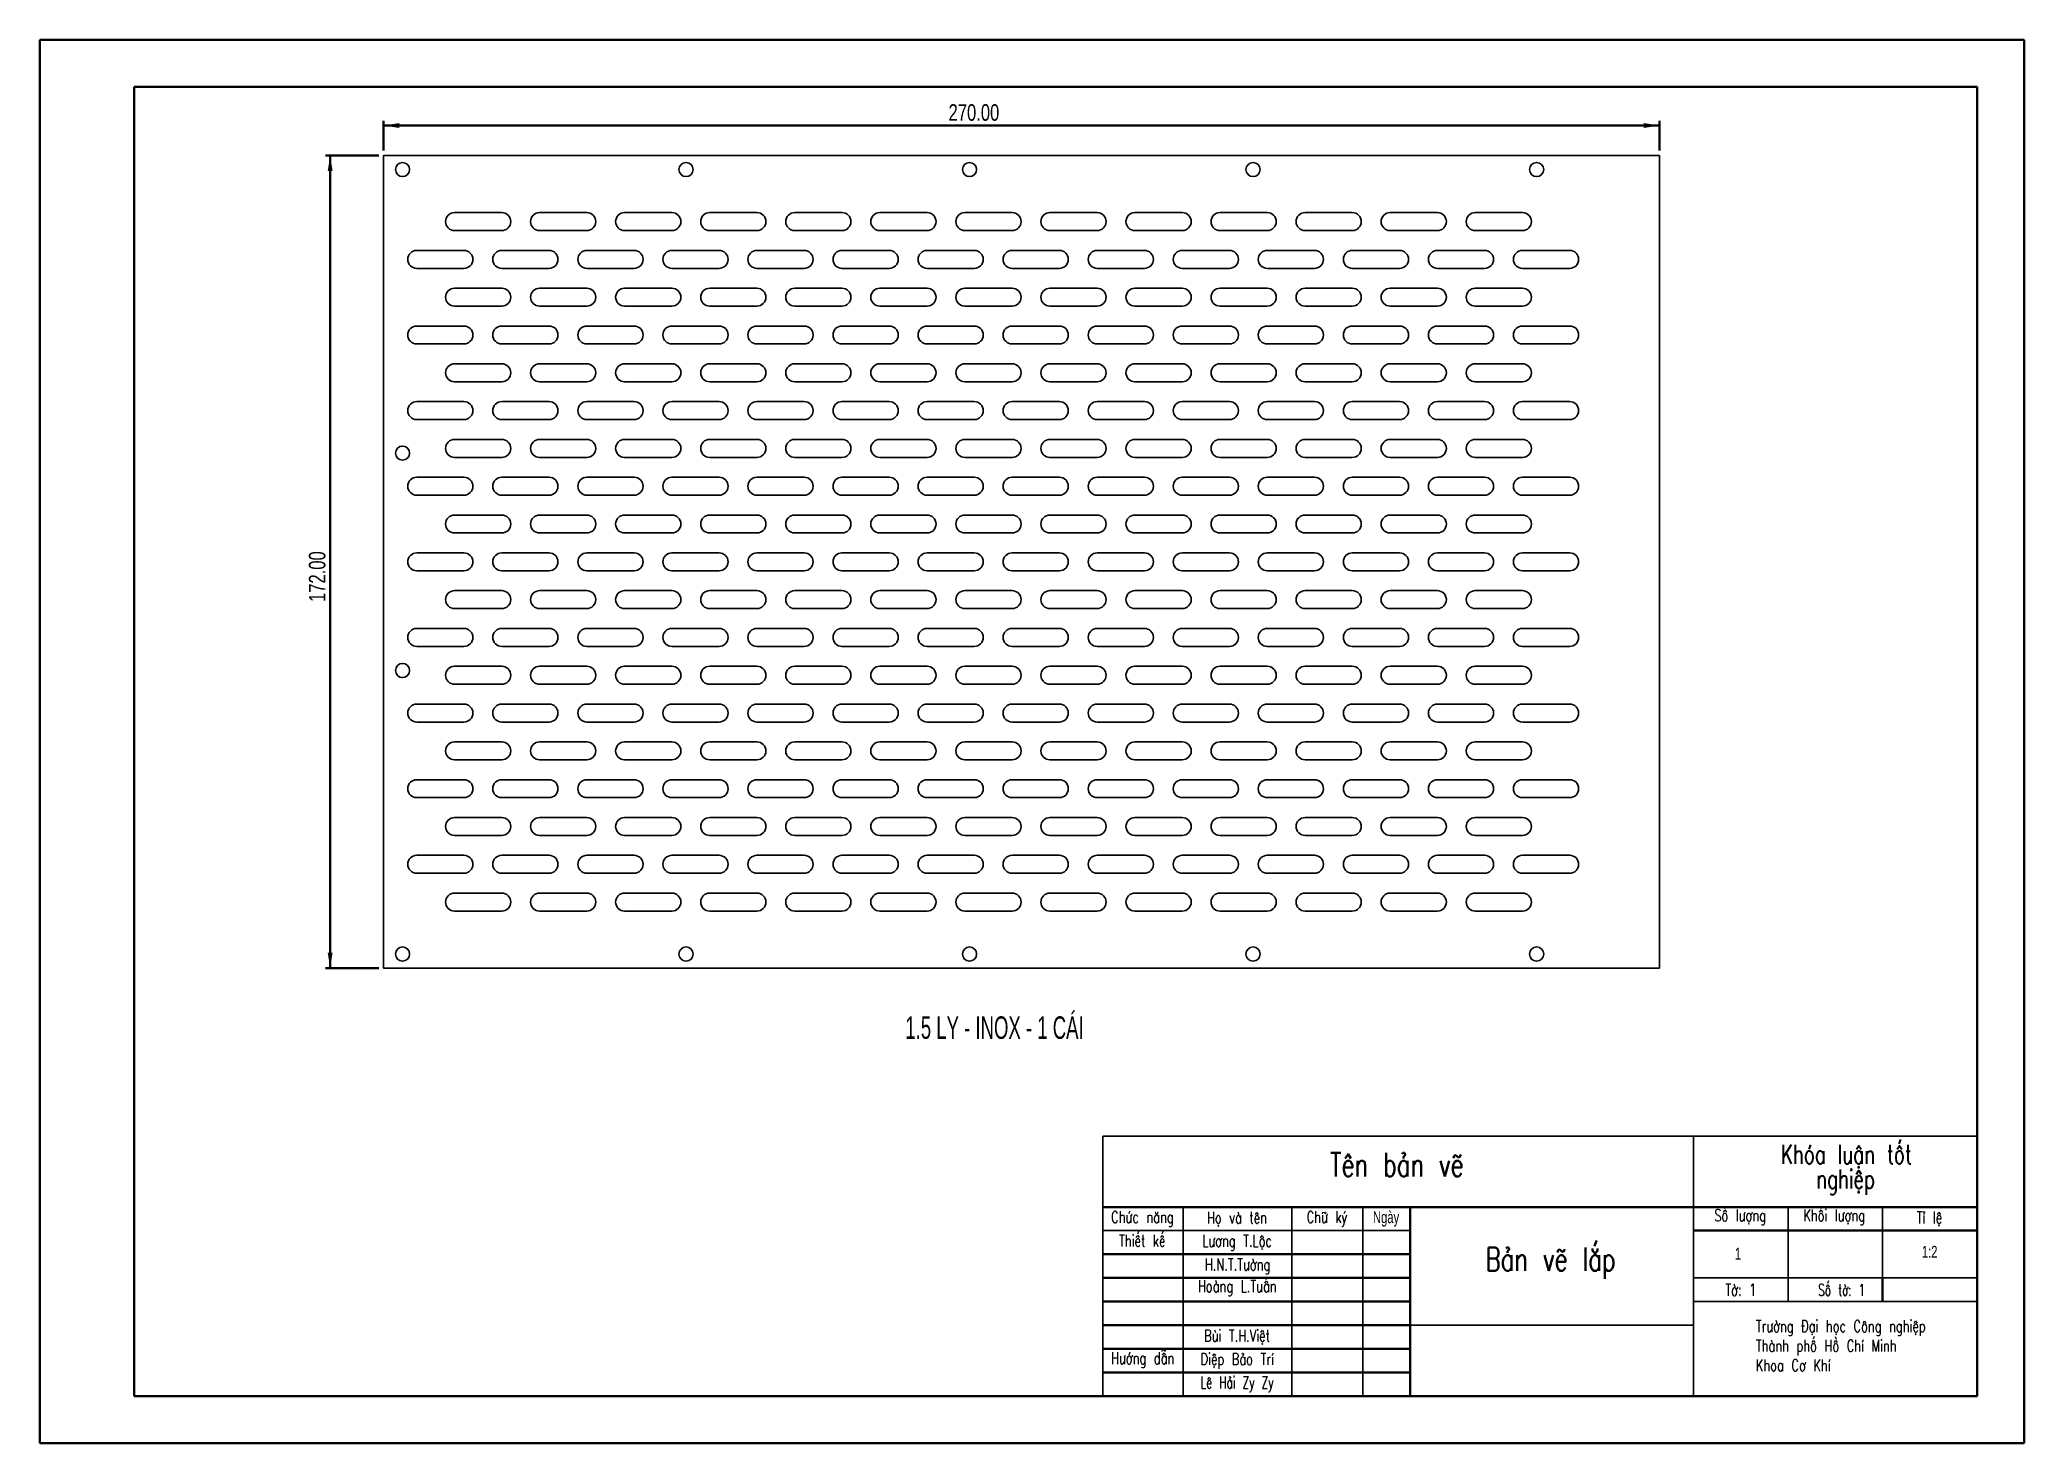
# Model space of a CAD drawing. Header units: millimetres. Extents: x 0 to 420, y 0 to 297.
import ezdxf

# ---------------------------------------------------------------- set-up
doc = ezdxf.new("R2010")
doc.units = ezdxf.units.MM
doc.layers.add('SLD-0', color=179, linetype='Continuous', lineweight=50)
doc.styles.add('SLDTEXTSTYLE0', font='TXT', dxfattribs={"width": 0.710611, "bigfont": 'bigfont'})
doc.styles.add('SLDTEXTSTYLE1', font='TXT', dxfattribs={"width": 0.657958, "bigfont": 'bigfont'})
doc.styles.add('SLDTEXTSTYLE2', font='TXT', dxfattribs={"width": 0.710611})
doc.styles.add('SLDTEXTSTYLE3', font='TXT', dxfattribs={"width": 0.75})
doc.styles.add('SLDTEXTSTYLE4', font='TXT', dxfattribs={"width": 0.616429})
doc.dimstyles.new('SLDDIMSTYLE0', dxfattribs={"dimtxt": 3.5, "dimasz": 3.302, "dimexe": 0, "dimexo": 0.0625, "dimgap": 0.875, "dimtad": 1, "dimrnd": 1e-09, "dimzin": 4, "dimdsep": 46, "dimtxsty": 'SLDTEXTSTYLE3', "dimsah": 1, "dimcen": 0.09, "dimadec": 0, "dimazin": 1, "dimtfac": 1, "dimtofl": 0, "dimtmove": 0, "dimatfit": 3, "dimfxl": 0, "dimfrac": 2, "dimtolj": 1, "dimtzin": 12, "dimarcsym": 0})

# ---------------------------------------------------------------- blocks, each defined once
blk = doc.blocks.new('_D')
at = {"layer": 'SLD-0'}
for p, q in [((71.79, 272.52), (60.47, 272.52)), ((61.47, 272.52), (61.47, 100.52)), ((71.79, 100.52), (60.47, 100.52))]:
    blk.add_line(p, q, dxfattribs=at)
for points in [[(61.47, 272.52), (60.96, 269.22), (61.98, 269.22)], [(61.47, 100.52), (61.98, 103.82), (60.96, 103.82)]]:
    blk.add_solid(points, dxfattribs=at)
at = {"layer": 'SLD-0', "insert": (56.96, 178.02), "char_height": 3.5, "attachment_point": 1, "rotation": 90, "style": 'SLDTEXTSTYLE3'}
blk.add_mtext('172.00', dxfattribs=at)
blk = doc.blocks.new('_D_1')
at = {"layer": 'SLD-0'}
for p, q in [((72.79, 273.52), (72.79, 279.84)), ((342.79, 278.84), (72.79, 278.84)), ((342.79, 273.52), (342.79, 279.84))]:
    blk.add_line(p, q, dxfattribs=at)
for points in [[(72.79, 278.84), (76.09, 278.33), (76.09, 279.35)], [(342.79, 278.84), (339.48, 279.35), (339.48, 278.33)]]:
    blk.add_solid(points, dxfattribs=at)
at = {"layer": 'SLD-0', "insert": (192.34, 283.35), "char_height": 3.5, "attachment_point": 1, "style": 'SLDTEXTSTYLE3'}
blk.add_mtext('270.00', dxfattribs=at)

msp = doc.modelspace()

# ---------------------------------------------------------------- linework, layer by layer
at = {"color": 7, "linetype": 'Continuous', "lineweight": 35}
for p, q in [((72.787, 272.519), (72.787, 100.519)), ((342.787, 272.519), (72.787, 272.519)), ((342.787, 100.519), (342.787, 272.519)), ((97.787, 260.419), (87.787, 260.419)), ((115.787, 260.419), (105.787, 260.419)), ((133.787, 260.419), (123.787, 260.419)), ((151.787, 260.419), (141.787, 260.419)), ((169.787, 260.419), (159.787, 260.419)), ((187.787, 260.419), (177.787, 260.419)), ((205.787, 260.419), (195.787, 260.419)), ((223.787, 260.419), (213.787, 260.419)), ((241.787, 260.419), (231.787, 260.419)), ((259.787, 260.419), (249.787, 260.419)), ((277.787, 260.419), (267.787, 260.419)), ((295.787, 260.419), (285.787, 260.419)), ((313.787, 260.419), (303.787, 260.419)), ((87.787, 256.619), (97.787, 256.619)), ((105.787, 256.619), (115.787, 256.619)), ((123.787, 256.619), (133.787, 256.619)), ((141.787, 256.619), (151.787, 256.619)), ((159.787, 256.619), (169.787, 256.619)), ((177.787, 256.619), (187.787, 256.619)), ((195.787, 256.619), (205.787, 256.619)), ((213.787, 256.619), (223.787, 256.619)), ((231.787, 256.619), (241.787, 256.619)), ((249.787, 256.619), (259.787, 256.619)), ((267.787, 256.619), (277.787, 256.619)), ((285.787, 256.619), (295.787, 256.619)), ((303.787, 256.619), (313.787, 256.619)), ((89.787, 252.419), (79.787, 252.419)), ((107.787, 252.419), (97.787, 252.419)), ((125.787, 252.419), (115.787, 252.419)), ((143.787, 252.419), (133.787, 252.419)), ((161.787, 252.419), (151.787, 252.419)), ((179.787, 252.419), (169.787, 252.419)), ((197.787, 252.419), (187.787, 252.419)), ((215.787, 252.419), (205.787, 252.419)), ((233.787, 252.419), (223.787, 252.419)), ((251.787, 252.419), (241.787, 252.419)), ((269.787, 252.419), (259.787, 252.419)), ((287.787, 252.419), (277.787, 252.419)), ((305.787, 252.419), (295.787, 252.419)), ((323.787, 252.419), (313.787, 252.419)), ((79.787, 248.619), (89.787, 248.619)), ((97.787, 248.619), (107.787, 248.619)), ((115.787, 248.619), (125.787, 248.619)), ((133.787, 248.619), (143.787, 248.619)), ((151.787, 248.619), (161.787, 248.619)), ((169.787, 248.619), (179.787, 248.619)), ((187.787, 248.619), (197.787, 248.619)), ((205.787, 248.619), (215.787, 248.619)), ((223.787, 248.619), (233.787, 248.619)), ((241.787, 248.619), (251.787, 248.619)), ((259.787, 248.619), (269.787, 248.619)), ((277.787, 248.619), (287.787, 248.619)), ((295.787, 248.619), (305.787, 248.619)), ((313.787, 248.619), (323.787, 248.619)), ((97.787, 244.419), (87.787, 244.419)), ((115.787, 244.419), (105.787, 244.419)), ((133.787, 244.419), (123.787, 244.419)), ((151.787, 244.419), (141.787, 244.419)), ((169.787, 244.419), (159.787, 244.419)), ((187.787, 244.419), (177.787, 244.419)), ((205.787, 244.419), (195.787, 244.419)), ((223.787, 244.419), (213.787, 244.419)), ((241.787, 244.419), (231.787, 244.419)), ((259.787, 244.419), (249.787, 244.419)), ((277.787, 244.419), (267.787, 244.419)), ((295.787, 244.419), (285.787, 244.419)), ((313.787, 244.419), (303.787, 244.419)), ((87.787, 240.619), (97.787, 240.619)), ((105.787, 240.619), (115.787, 240.619)), ((123.787, 240.619), (133.787, 240.619)), ((141.787, 240.619), (151.787, 240.619)), ((159.787, 240.619), (169.787, 240.619)), ((177.787, 240.619), (187.787, 240.619)), ((195.787, 240.619), (205.787, 240.619)), ((213.787, 240.619), (223.787, 240.619)), ((231.787, 240.619), (241.787, 240.619)), ((249.787, 240.619), (259.787, 240.619)), ((267.787, 240.619), (277.787, 240.619)), ((285.787, 240.619), (295.787, 240.619)), ((303.787, 240.619), (313.787, 240.619)), ((89.787, 236.419), (79.787, 236.419)), ((107.787, 236.419), (97.787, 236.419)), ((125.787, 236.419), (115.787, 236.419)), ((143.787, 236.419), (133.787, 236.419)), ((161.787, 236.419), (151.787, 236.419)), ((179.787, 236.419), (169.787, 236.419)), ((197.787, 236.419), (187.787, 236.419)), ((215.787, 236.419), (205.787, 236.419)), ((233.787, 236.419), (223.787, 236.419)), ((251.787, 236.419), (241.787, 236.419)), ((269.787, 236.419), (259.787, 236.419)), ((287.787, 236.419), (277.787, 236.419)), ((305.787, 236.419), (295.787, 236.419)), ((323.787, 236.419), (313.787, 236.419)), ((79.787, 232.619), (89.787, 232.619)), ((97.787, 232.619), (107.787, 232.619)), ((115.787, 232.619), (125.787, 232.619)), ((133.787, 232.619), (143.787, 232.619)), ((151.787, 232.619), (161.787, 232.619)), ((169.787, 232.619), (179.787, 232.619)), ((187.787, 232.619), (197.787, 232.619)), ((205.787, 232.619), (215.787, 232.619)), ((223.787, 232.619), (233.787, 232.619)), ((241.787, 232.619), (251.787, 232.619)), ((259.787, 232.619), (269.787, 232.619)), ((277.787, 232.619), (287.787, 232.619)), ((295.787, 232.619), (305.787, 232.619)), ((313.787, 232.619), (323.787, 232.619)), ((97.787, 228.419), (87.787, 228.419)), ((115.787, 228.419), (105.787, 228.419)), ((133.787, 228.419), (123.787, 228.419)), ((151.787, 228.419), (141.787, 228.419)), ((169.787, 228.419), (159.787, 228.419)), ((187.787, 228.419), (177.787, 228.419)), ((205.787, 228.419), (195.787, 228.419)), ((223.787, 228.419), (213.787, 228.419)), ((241.787, 228.419), (231.787, 228.419)), ((259.787, 228.419), (249.787, 228.419)), ((277.787, 228.419), (267.787, 228.419)), ((295.787, 228.419), (285.787, 228.419)), ((313.787, 228.419), (303.787, 228.419)), ((87.787, 224.619), (97.787, 224.619)), ((105.787, 224.619), (115.787, 224.619)), ((123.787, 224.619), (133.787, 224.619)), ((141.787, 224.619), (151.787, 224.619)), ((159.787, 224.619), (169.787, 224.619)), ((177.787, 224.619), (187.787, 224.619)), ((195.787, 224.619), (205.787, 224.619)), ((213.787, 224.619), (223.787, 224.619)), ((231.787, 224.619), (241.787, 224.619)), ((249.787, 224.619), (259.787, 224.619)), ((267.787, 224.619), (277.787, 224.619)), ((285.787, 224.619), (295.787, 224.619)), ((303.787, 224.619), (313.787, 224.619)), ((89.787, 220.419), (79.787, 220.419)), ((107.787, 220.419), (97.787, 220.419)), ((125.787, 220.419), (115.787, 220.419)), ((143.787, 220.419), (133.787, 220.419)), ((161.787, 220.419), (151.787, 220.419)), ((179.787, 220.419), (169.787, 220.419)), ((197.787, 220.419), (187.787, 220.419)), ((215.787, 220.419), (205.787, 220.419)), ((233.787, 220.419), (223.787, 220.419)), ((251.787, 220.419), (241.787, 220.419)), ((269.787, 220.419), (259.787, 220.419)), ((287.787, 220.419), (277.787, 220.419)), ((305.787, 220.419), (295.787, 220.419)), ((323.787, 220.419), (313.787, 220.419)), ((79.787, 216.619), (89.787, 216.619)), ((97.787, 216.619), (107.787, 216.619)), ((115.787, 216.619), (125.787, 216.619)), ((133.787, 216.619), (143.787, 216.619)), ((151.787, 216.619), (161.787, 216.619)), ((169.787, 216.619), (179.787, 216.619)), ((187.787, 216.619), (197.787, 216.619)), ((205.787, 216.619), (215.787, 216.619)), ((223.787, 216.619), (233.787, 216.619)), ((241.787, 216.619), (251.787, 216.619)), ((259.787, 216.619), (269.787, 216.619)), ((277.787, 216.619), (287.787, 216.619)), ((295.787, 216.619), (305.787, 216.619)), ((313.787, 216.619), (323.787, 216.619)), ((97.787, 212.419), (87.787, 212.419)), ((115.787, 212.419), (105.787, 212.419)), ((133.787, 212.419), (123.787, 212.419)), ((151.787, 212.419), (141.787, 212.419)), ((169.787, 212.419), (159.787, 212.419)), ((187.787, 212.419), (177.787, 212.419)), ((205.787, 212.419), (195.787, 212.419)), ((223.787, 212.419), (213.787, 212.419)), ((241.787, 212.419), (231.787, 212.419)), ((259.787, 212.419), (249.787, 212.419)), ((277.787, 212.419), (267.787, 212.419)), ((295.787, 212.419), (285.787, 212.419)), ((313.787, 212.419), (303.787, 212.419)), ((87.787, 208.619), (97.787, 208.619)), ((105.787, 208.619), (115.787, 208.619)), ((123.787, 208.619), (133.787, 208.619)), ((141.787, 208.619), (151.787, 208.619)), ((159.787, 208.619), (169.787, 208.619)), ((177.787, 208.619), (187.787, 208.619)), ((195.787, 208.619), (205.787, 208.619)), ((213.787, 208.619), (223.787, 208.619)), ((231.787, 208.619), (241.787, 208.619)), ((249.787, 208.619), (259.787, 208.619)), ((267.787, 208.619), (277.787, 208.619)), ((285.787, 208.619), (295.787, 208.619)), ((303.787, 208.619), (313.787, 208.619)), ((89.787, 204.419), (79.787, 204.419)), ((107.787, 204.419), (97.787, 204.419)), ((125.787, 204.419), (115.787, 204.419)), ((143.787, 204.419), (133.787, 204.419)), ((161.787, 204.419), (151.787, 204.419)), ((179.787, 204.419), (169.787, 204.419)), ((197.787, 204.419), (187.787, 204.419)), ((215.787, 204.419), (205.787, 204.419)), ((233.787, 204.419), (223.787, 204.419)), ((251.787, 204.419), (241.787, 204.419)), ((269.787, 204.419), (259.787, 204.419)), ((287.787, 204.419), (277.787, 204.419)), ((305.787, 204.419), (295.787, 204.419)), ((323.787, 204.419), (313.787, 204.419)), ((79.787, 200.619), (89.787, 200.619)), ((97.787, 200.619), (107.787, 200.619)), ((115.787, 200.619), (125.787, 200.619)), ((133.787, 200.619), (143.787, 200.619)), ((151.787, 200.619), (161.787, 200.619)), ((169.787, 200.619), (179.787, 200.619)), ((187.787, 200.619), (197.787, 200.619)), ((205.787, 200.619), (215.787, 200.619)), ((223.787, 200.619), (233.787, 200.619)), ((241.787, 200.619), (251.787, 200.619)), ((259.787, 200.619), (269.787, 200.619)), ((277.787, 200.619), (287.787, 200.619)), ((295.787, 200.619), (305.787, 200.619)), ((313.787, 200.619), (323.787, 200.619)), ((97.787, 196.419), (87.787, 196.419)), ((115.787, 196.419), (105.787, 196.419)), ((133.787, 196.419), (123.787, 196.419)), ((151.787, 196.419), (141.787, 196.419)), ((169.787, 196.419), (159.787, 196.419)), ((187.787, 196.419), (177.787, 196.419)), ((205.787, 196.419), (195.787, 196.419)), ((223.787, 196.419), (213.787, 196.419)), ((241.787, 196.419), (231.787, 196.419)), ((259.787, 196.419), (249.787, 196.419)), ((277.787, 196.419), (267.787, 196.419)), ((295.787, 196.419), (285.787, 196.419)), ((313.787, 196.419), (303.787, 196.419)), ((87.787, 192.619), (97.787, 192.619)), ((105.787, 192.619), (115.787, 192.619)), ((123.787, 192.619), (133.787, 192.619)), ((141.787, 192.619), (151.787, 192.619)), ((159.787, 192.619), (169.787, 192.619)), ((177.787, 192.619), (187.787, 192.619)), ((195.787, 192.619), (205.787, 192.619)), ((213.787, 192.619), (223.787, 192.619)), ((231.787, 192.619), (241.787, 192.619)), ((249.787, 192.619), (259.787, 192.619)), ((267.787, 192.619), (277.787, 192.619)), ((285.787, 192.619), (295.787, 192.619)), ((303.787, 192.619), (313.787, 192.619)), ((89.787, 188.419), (79.787, 188.419)), ((107.787, 188.419), (97.787, 188.419)), ((125.787, 188.419), (115.787, 188.419)), ((143.787, 188.419), (133.787, 188.419)), ((161.787, 188.419), (151.787, 188.419)), ((179.787, 188.419), (169.787, 188.419)), ((197.787, 188.419), (187.787, 188.419)), ((215.787, 188.419), (205.787, 188.419)), ((233.787, 188.419), (223.787, 188.419)), ((251.787, 188.419), (241.787, 188.419)), ((269.787, 188.419), (259.787, 188.419)), ((287.787, 188.419), (277.787, 188.419)), ((305.787, 188.419), (295.787, 188.419)), ((323.787, 188.419), (313.787, 188.419)), ((79.787, 184.619), (89.787, 184.619)), ((97.787, 184.619), (107.787, 184.619)), ((115.787, 184.619), (125.787, 184.619)), ((133.787, 184.619), (143.787, 184.619)), ((151.787, 184.619), (161.787, 184.619)), ((169.787, 184.619), (179.787, 184.619)), ((187.787, 184.619), (197.787, 184.619)), ((205.787, 184.619), (215.787, 184.619)), ((223.787, 184.619), (233.787, 184.619)), ((241.787, 184.619), (251.787, 184.619)), ((259.787, 184.619), (269.787, 184.619)), ((277.787, 184.619), (287.787, 184.619)), ((295.787, 184.619), (305.787, 184.619)), ((313.787, 184.619), (323.787, 184.619)), ((97.787, 180.419), (87.787, 180.419)), ((87.787, 176.619), (97.787, 176.619)), ((115.787, 180.419), (105.787, 180.419)), ((105.787, 176.619), (115.787, 176.619)), ((133.787, 180.419), (123.787, 180.419)), ((123.787, 176.619), (133.787, 176.619)), ((151.787, 180.419), (141.787, 180.419)), ((141.787, 176.619), (151.787, 176.619)), ((169.787, 180.419), (159.787, 180.419)), ((159.787, 176.619), (169.787, 176.619)), ((187.787, 180.419), (177.787, 180.419)), ((177.787, 176.619), (187.787, 176.619)), ((205.787, 180.419), (195.787, 180.419)), ((195.787, 176.619), (205.787, 176.619)), ((223.787, 180.419), (213.787, 180.419)), ((213.787, 176.619), (223.787, 176.619)), ((241.787, 180.419), (231.787, 180.419)), ((231.787, 176.619), (241.787, 176.619)), ((259.787, 180.419), (249.787, 180.419)), ((249.787, 176.619), (259.787, 176.619)), ((277.787, 180.419), (267.787, 180.419)), ((267.787, 176.619), (277.787, 176.619)), ((295.787, 180.419), (285.787, 180.419)), ((285.787, 176.619), (295.787, 176.619)), ((313.787, 180.419), (303.787, 180.419)), ((303.787, 176.619), (313.787, 176.619)), ((89.787, 172.419), (79.787, 172.419)), ((107.787, 172.419), (97.787, 172.419)), ((125.787, 172.419), (115.787, 172.419)), ((143.787, 172.419), (133.787, 172.419)), ((161.787, 172.419), (151.787, 172.419)), ((179.787, 172.419), (169.787, 172.419)), ((197.787, 172.419), (187.787, 172.419)), ((215.787, 172.419), (205.787, 172.419)), ((233.787, 172.419), (223.787, 172.419)), ((251.787, 172.419), (241.787, 172.419)), ((269.787, 172.419), (259.787, 172.419)), ((287.787, 172.419), (277.787, 172.419)), ((305.787, 172.419), (295.787, 172.419)), ((323.787, 172.419), (313.787, 172.419)), ((79.787, 168.619), (89.787, 168.619)), ((97.787, 168.619), (107.787, 168.619)), ((115.787, 168.619), (125.787, 168.619)), ((133.787, 168.619), (143.787, 168.619)), ((151.787, 168.619), (161.787, 168.619)), ((169.787, 168.619), (179.787, 168.619)), ((187.787, 168.619), (197.787, 168.619)), ((205.787, 168.619), (215.787, 168.619)), ((223.787, 168.619), (233.787, 168.619)), ((241.787, 168.619), (251.787, 168.619)), ((259.787, 168.619), (269.787, 168.619)), ((277.787, 168.619), (287.787, 168.619)), ((295.787, 168.619), (305.787, 168.619)), ((313.787, 168.619), (323.787, 168.619)), ((97.787, 164.419), (87.787, 164.419)), ((115.787, 164.419), (105.787, 164.419)), ((133.787, 164.419), (123.787, 164.419)), ((151.787, 164.419), (141.787, 164.419)), ((169.787, 164.419), (159.787, 164.419)), ((187.787, 164.419), (177.787, 164.419)), ((205.787, 164.419), (195.787, 164.419)), ((223.787, 164.419), (213.787, 164.419)), ((241.787, 164.419), (231.787, 164.419)), ((259.787, 164.419), (249.787, 164.419)), ((277.787, 164.419), (267.787, 164.419)), ((295.787, 164.419), (285.787, 164.419)), ((313.787, 164.419), (303.787, 164.419)), ((87.787, 160.619), (97.787, 160.619)), ((105.787, 160.619), (115.787, 160.619)), ((123.787, 160.619), (133.787, 160.619)), ((141.787, 160.619), (151.787, 160.619)), ((159.787, 160.619), (169.787, 160.619)), ((177.787, 160.619), (187.787, 160.619)), ((195.787, 160.619), (205.787, 160.619)), ((213.787, 160.619), (223.787, 160.619)), ((231.787, 160.619), (241.787, 160.619)), ((249.787, 160.619), (259.787, 160.619)), ((267.787, 160.619), (277.787, 160.619)), ((285.787, 160.619), (295.787, 160.619)), ((303.787, 160.619), (313.787, 160.619)), ((89.787, 156.419), (79.787, 156.419)), ((107.787, 156.419), (97.787, 156.419)), ((125.787, 156.419), (115.787, 156.419)), ((143.787, 156.419), (133.787, 156.419)), ((161.787, 156.419), (151.787, 156.419)), ((179.787, 156.419), (169.787, 156.419)), ((197.787, 156.419), (187.787, 156.419)), ((215.787, 156.419), (205.787, 156.419)), ((233.787, 156.419), (223.787, 156.419)), ((251.787, 156.419), (241.787, 156.419)), ((269.787, 156.419), (259.787, 156.419)), ((287.787, 156.419), (277.787, 156.419)), ((305.787, 156.419), (295.787, 156.419)), ((323.787, 156.419), (313.787, 156.419)), ((79.787, 152.619), (89.787, 152.619)), ((97.787, 152.619), (107.787, 152.619)), ((115.787, 152.619), (125.787, 152.619)), ((133.787, 152.619), (143.787, 152.619)), ((151.787, 152.619), (161.787, 152.619)), ((169.787, 152.619), (179.787, 152.619)), ((187.787, 152.619), (197.787, 152.619)), ((205.787, 152.619), (215.787, 152.619)), ((223.787, 152.619), (233.787, 152.619)), ((241.787, 152.619), (251.787, 152.619)), ((259.787, 152.619), (269.787, 152.619)), ((277.787, 152.619), (287.787, 152.619)), ((295.787, 152.619), (305.787, 152.619)), ((313.787, 152.619), (323.787, 152.619)), ((97.787, 148.419), (87.787, 148.419)), ((115.787, 148.419), (105.787, 148.419)), ((133.787, 148.419), (123.787, 148.419)), ((151.787, 148.419), (141.787, 148.419)), ((169.787, 148.419), (159.787, 148.419)), ((187.787, 148.419), (177.787, 148.419)), ((205.787, 148.419), (195.787, 148.419)), ((223.787, 148.419), (213.787, 148.419)), ((241.787, 148.419), (231.787, 148.419)), ((259.787, 148.419), (249.787, 148.419)), ((277.787, 148.419), (267.787, 148.419)), ((295.787, 148.419), (285.787, 148.419)), ((313.787, 148.419), (303.787, 148.419)), ((87.787, 144.619), (97.787, 144.619)), ((105.787, 144.619), (115.787, 144.619)), ((123.787, 144.619), (133.787, 144.619)), ((141.787, 144.619), (151.787, 144.619)), ((159.787, 144.619), (169.787, 144.619)), ((177.787, 144.619), (187.787, 144.619)), ((195.787, 144.619), (205.787, 144.619)), ((213.787, 144.619), (223.787, 144.619)), ((231.787, 144.619), (241.787, 144.619)), ((249.787, 144.619), (259.787, 144.619)), ((267.787, 144.619), (277.787, 144.619)), ((285.787, 144.619), (295.787, 144.619)), ((303.787, 144.619), (313.787, 144.619)), ((89.787, 140.419), (79.787, 140.419)), ((107.787, 140.419), (97.787, 140.419)), ((125.787, 140.419), (115.787, 140.419)), ((143.787, 140.419), (133.787, 140.419)), ((161.787, 140.419), (151.787, 140.419)), ((179.787, 140.419), (169.787, 140.419)), ((197.787, 140.419), (187.787, 140.419)), ((215.787, 140.419), (205.787, 140.419)), ((233.787, 140.419), (223.787, 140.419)), ((251.787, 140.419), (241.787, 140.419)), ((269.787, 140.419), (259.787, 140.419)), ((287.787, 140.419), (277.787, 140.419)), ((305.787, 140.419), (295.787, 140.419)), ((323.787, 140.419), (313.787, 140.419)), ((79.787, 136.619), (89.787, 136.619)), ((97.787, 136.619), (107.787, 136.619)), ((115.787, 136.619), (125.787, 136.619)), ((133.787, 136.619), (143.787, 136.619)), ((151.787, 136.619), (161.787, 136.619)), ((169.787, 136.619), (179.787, 136.619)), ((187.787, 136.619), (197.787, 136.619)), ((205.787, 136.619), (215.787, 136.619)), ((223.787, 136.619), (233.787, 136.619)), ((241.787, 136.619), (251.787, 136.619)), ((259.787, 136.619), (269.787, 136.619)), ((277.787, 136.619), (287.787, 136.619)), ((295.787, 136.619), (305.787, 136.619)), ((313.787, 136.619), (323.787, 136.619)), ((97.787, 132.419), (87.787, 132.419)), ((115.787, 132.419), (105.787, 132.419)), ((133.787, 132.419), (123.787, 132.419)), ((151.787, 132.419), (141.787, 132.419)), ((169.787, 132.419), (159.787, 132.419)), ((187.787, 132.419), (177.787, 132.419)), ((205.787, 132.419), (195.787, 132.419)), ((223.787, 132.419), (213.787, 132.419)), ((241.787, 132.419), (231.787, 132.419)), ((259.787, 132.419), (249.787, 132.419)), ((277.787, 132.419), (267.787, 132.419)), ((295.787, 132.419), (285.787, 132.419)), ((313.787, 132.419), (303.787, 132.419)), ((87.787, 128.619), (97.787, 128.619)), ((105.787, 128.619), (115.787, 128.619)), ((123.787, 128.619), (133.787, 128.619)), ((141.787, 128.619), (151.787, 128.619)), ((159.787, 128.619), (169.787, 128.619)), ((177.787, 128.619), (187.787, 128.619)), ((195.787, 128.619), (205.787, 128.619)), ((213.787, 128.619), (223.787, 128.619)), ((231.787, 128.619), (241.787, 128.619)), ((249.787, 128.619), (259.787, 128.619)), ((267.787, 128.619), (277.787, 128.619)), ((285.787, 128.619), (295.787, 128.619)), ((303.787, 128.619), (313.787, 128.619)), ((89.787, 124.419), (79.787, 124.419)), ((107.787, 124.419), (97.787, 124.419)), ((125.787, 124.419), (115.787, 124.419)), ((143.787, 124.419), (133.787, 124.419)), ((161.787, 124.419), (151.787, 124.419)), ((179.787, 124.419), (169.787, 124.419)), ((197.787, 124.419), (187.787, 124.419)), ((215.787, 124.419), (205.787, 124.419)), ((233.787, 124.419), (223.787, 124.419)), ((251.787, 124.419), (241.787, 124.419)), ((269.787, 124.419), (259.787, 124.419)), ((287.787, 124.419), (277.787, 124.419)), ((305.787, 124.419), (295.787, 124.419)), ((323.787, 124.419), (313.787, 124.419)), ((79.787, 120.619), (89.787, 120.619)), ((97.787, 120.619), (107.787, 120.619)), ((115.787, 120.619), (125.787, 120.619)), ((133.787, 120.619), (143.787, 120.619)), ((151.787, 120.619), (161.787, 120.619)), ((169.787, 120.619), (179.787, 120.619)), ((187.787, 120.619), (197.787, 120.619)), ((205.787, 120.619), (215.787, 120.619)), ((223.787, 120.619), (233.787, 120.619)), ((241.787, 120.619), (251.787, 120.619)), ((259.787, 120.619), (269.787, 120.619)), ((277.787, 120.619), (287.787, 120.619)), ((295.787, 120.619), (305.787, 120.619)), ((313.787, 120.619), (323.787, 120.619)), ((97.787, 116.419), (87.787, 116.419)), ((115.787, 116.419), (105.787, 116.419)), ((133.787, 116.419), (123.787, 116.419)), ((151.787, 116.419), (141.787, 116.419)), ((169.787, 116.419), (159.787, 116.419)), ((187.787, 116.419), (177.787, 116.419)), ((205.787, 116.419), (195.787, 116.419)), ((223.787, 116.419), (213.787, 116.419)), ((241.787, 116.419), (231.787, 116.419)), ((259.787, 116.419), (249.787, 116.419)), ((277.787, 116.419), (267.787, 116.419)), ((295.787, 116.419), (285.787, 116.419)), ((313.787, 116.419), (303.787, 116.419)), ((87.787, 112.619), (97.787, 112.619)), ((105.787, 112.619), (115.787, 112.619)), ((123.787, 112.619), (133.787, 112.619)), ((141.787, 112.619), (151.787, 112.619)), ((159.787, 112.619), (169.787, 112.619)), ((177.787, 112.619), (187.787, 112.619)), ((195.787, 112.619), (205.787, 112.619)), ((213.787, 112.619), (223.787, 112.619)), ((231.787, 112.619), (241.787, 112.619)), ((249.787, 112.619), (259.787, 112.619)), ((267.787, 112.619), (277.787, 112.619)), ((285.787, 112.619), (295.787, 112.619)), ((303.787, 112.619), (313.787, 112.619)), ((72.787, 100.519), (342.787, 100.519))]:
    msp.add_line(p, q, dxfattribs=at)
for centre in [(76.787, 269.519), (136.787, 269.519), (196.787, 269.519), (256.787, 269.519), (316.787, 269.519), (76.787, 209.519), (76.787, 163.519), (76.787, 103.519), (136.787, 103.519), (196.787, 103.519), (256.787, 103.519), (316.787, 103.519)]:
    msp.add_circle(centre, 1.5, dxfattribs=at)
for centre, start, end in [((87.787, 258.519), 90, 270), ((97.787, 258.519), 270, 90), ((105.787, 258.519), 90, 270), ((115.787, 258.519), 270, 90), ((123.787, 258.519), 90, 270), ((133.787, 258.519), 270, 90), ((141.787, 258.519), 90, 270), ((151.787, 258.519), 270, 90), ((159.787, 258.519), 90, 270), ((169.787, 258.519), 270, 90), ((177.787, 258.519), 90, 270), ((187.787, 258.519), 270, 90), ((195.787, 258.519), 90, 270), ((205.787, 258.519), 270, 90), ((213.787, 258.519), 90, 270), ((223.787, 258.519), 270, 90), ((231.787, 258.519), 90, 270), ((241.787, 258.519), 270, 90), ((249.787, 258.519), 90, 270), ((259.787, 258.519), 270, 90), ((267.787, 258.519), 90, 270), ((277.787, 258.519), 270, 90), ((285.787, 258.519), 90, 270), ((295.787, 258.519), 270, 90), ((303.787, 258.519), 90, 270), ((313.787, 258.519), 270, 90), ((79.787, 250.519), 90, 270), ((89.787, 250.519), 270, 90), ((97.787, 250.519), 90, 270), ((107.787, 250.519), 270, 90), ((115.787, 250.519), 90, 270), ((125.787, 250.519), 270, 90), ((133.787, 250.519), 90, 270), ((143.787, 250.519), 270, 90), ((151.787, 250.519), 90, 270), ((161.787, 250.519), 270, 90), ((169.787, 250.519), 90, 270), ((179.787, 250.519), 270, 90), ((187.787, 250.519), 90, 270), ((197.787, 250.519), 270, 90), ((205.787, 250.519), 90, 270), ((215.787, 250.519), 270, 90), ((223.787, 250.519), 90, 270), ((233.787, 250.519), 270, 90), ((241.787, 250.519), 90, 270), ((251.787, 250.519), 270, 90), ((259.787, 250.519), 90, 270), ((269.787, 250.519), 270, 90), ((277.787, 250.519), 90, 270), ((287.787, 250.519), 270, 90), ((295.787, 250.519), 90, 270), ((305.787, 250.519), 270, 90), ((313.787, 250.519), 90, 270), ((323.787, 250.519), 270, 90), ((87.787, 242.519), 90, 270), ((97.787, 242.519), 270, 90), ((105.787, 242.519), 90, 270), ((115.787, 242.519), 270, 90), ((123.787, 242.519), 90, 270), ((133.787, 242.519), 270, 90), ((141.787, 242.519), 90, 270), ((151.787, 242.519), 270, 90), ((159.787, 242.519), 90, 270), ((169.787, 242.519), 270, 90), ((177.787, 242.519), 90, 270), ((187.787, 242.519), 270, 90), ((195.787, 242.519), 90, 270), ((205.787, 242.519), 270, 90), ((213.787, 242.519), 90, 270), ((223.787, 242.519), 270, 90), ((231.787, 242.519), 90, 270), ((241.787, 242.519), 270, 90), ((249.787, 242.519), 90, 270), ((259.787, 242.519), 270, 90), ((267.787, 242.519), 90, 270), ((277.787, 242.519), 270, 90), ((285.787, 242.519), 90, 270), ((295.787, 242.519), 270, 90), ((303.787, 242.519), 90, 270), ((313.787, 242.519), 270, 90), ((79.787, 234.519), 90, 270), ((89.787, 234.519), 270, 90), ((97.787, 234.519), 90, 270), ((107.787, 234.519), 270, 90), ((115.787, 234.519), 90, 270), ((125.787, 234.519), 270, 90), ((133.787, 234.519), 90, 270), ((143.787, 234.519), 270, 90), ((151.787, 234.519), 90, 270), ((161.787, 234.519), 270, 90), ((169.787, 234.519), 90, 270), ((179.787, 234.519), 270, 90), ((187.787, 234.519), 90, 270), ((197.787, 234.519), 270, 90), ((205.787, 234.519), 90, 270), ((215.787, 234.519), 270, 90), ((223.787, 234.519), 90, 270), ((233.787, 234.519), 270, 90), ((241.787, 234.519), 90, 270), ((251.787, 234.519), 270, 90), ((259.787, 234.519), 90, 270), ((269.787, 234.519), 270, 90), ((277.787, 234.519), 90, 270), ((287.787, 234.519), 270, 90), ((295.787, 234.519), 90, 270), ((305.787, 234.519), 270, 90), ((313.787, 234.519), 90, 270), ((323.787, 234.519), 270, 90), ((87.787, 226.519), 90, 270), ((97.787, 226.519), 270, 90), ((105.787, 226.519), 90, 270), ((115.787, 226.519), 270, 90), ((123.787, 226.519), 90, 270), ((133.787, 226.519), 270, 90), ((141.787, 226.519), 90, 270), ((151.787, 226.519), 270, 90), ((159.787, 226.519), 90, 270), ((169.787, 226.519), 270, 90), ((177.787, 226.519), 90, 270), ((187.787, 226.519), 270, 90), ((195.787, 226.519), 90, 270), ((205.787, 226.519), 270, 90), ((213.787, 226.519), 90, 270), ((223.787, 226.519), 270, 90), ((231.787, 226.519), 90, 270), ((241.787, 226.519), 270, 90), ((249.787, 226.519), 90, 270), ((259.787, 226.519), 270, 90), ((267.787, 226.519), 90, 270), ((277.787, 226.519), 270, 90), ((285.787, 226.519), 90, 270), ((295.787, 226.519), 270, 90), ((303.787, 226.519), 90, 270), ((313.787, 226.519), 270, 90), ((79.787, 218.519), 90, 270), ((89.787, 218.519), 270, 90), ((97.787, 218.519), 90, 270), ((107.787, 218.519), 270, 90), ((115.787, 218.519), 90, 270), ((125.787, 218.519), 270, 90), ((133.787, 218.519), 90, 270), ((143.787, 218.519), 270, 90), ((151.787, 218.519), 90, 270), ((161.787, 218.519), 270, 90), ((169.787, 218.519), 90, 270), ((179.787, 218.519), 270, 90), ((187.787, 218.519), 90, 270), ((197.787, 218.519), 270, 90), ((205.787, 218.519), 90, 270), ((215.787, 218.519), 270, 90), ((223.787, 218.519), 90, 270), ((233.787, 218.519), 270, 90), ((241.787, 218.519), 90, 270), ((251.787, 218.519), 270, 90), ((259.787, 218.519), 90, 270), ((269.787, 218.519), 270, 90), ((277.787, 218.519), 90, 270), ((287.787, 218.519), 270, 90), ((295.787, 218.519), 90, 270), ((305.787, 218.519), 270, 90), ((313.787, 218.519), 90, 270), ((323.787, 218.519), 270, 90), ((87.787, 210.519), 90, 270), ((97.787, 210.519), 270, 90), ((105.787, 210.519), 90, 270), ((115.787, 210.519), 270, 90), ((123.787, 210.519), 90, 270), ((133.787, 210.519), 270, 90), ((141.787, 210.519), 90, 270), ((151.787, 210.519), 270, 90), ((159.787, 210.519), 90, 270), ((169.787, 210.519), 270, 90), ((177.787, 210.519), 90, 270), ((187.787, 210.519), 270, 90), ((195.787, 210.519), 90, 270), ((205.787, 210.519), 270, 90), ((213.787, 210.519), 90, 270), ((223.787, 210.519), 270, 90), ((231.787, 210.519), 90, 270), ((241.787, 210.519), 270, 90), ((249.787, 210.519), 90, 270), ((259.787, 210.519), 270, 90), ((267.787, 210.519), 90, 270), ((277.787, 210.519), 270, 90), ((285.787, 210.519), 90, 270), ((295.787, 210.519), 270, 90), ((303.787, 210.519), 90, 270), ((313.787, 210.519), 270, 90), ((79.787, 202.519), 90, 270), ((89.787, 202.519), 270, 90), ((97.787, 202.519), 90, 270), ((107.787, 202.519), 270, 90), ((115.787, 202.519), 90, 270), ((125.787, 202.519), 270, 90), ((133.787, 202.519), 90, 270), ((143.787, 202.519), 270, 90), ((151.787, 202.519), 90, 270), ((161.787, 202.519), 270, 90), ((169.787, 202.519), 90, 270), ((179.787, 202.519), 270, 90), ((187.787, 202.519), 90, 270), ((197.787, 202.519), 270, 90), ((205.787, 202.519), 90, 270), ((215.787, 202.519), 270, 90), ((223.787, 202.519), 90, 270), ((233.787, 202.519), 270, 90), ((241.787, 202.519), 90, 270), ((251.787, 202.519), 270, 90), ((259.787, 202.519), 90, 270), ((269.787, 202.519), 270, 90), ((277.787, 202.519), 90, 270), ((287.787, 202.519), 270, 90), ((295.787, 202.519), 90, 270), ((305.787, 202.519), 270, 90), ((313.787, 202.519), 90, 270), ((323.787, 202.519), 270, 90), ((87.787, 194.519), 90, 270), ((97.787, 194.519), 270, 90), ((105.787, 194.519), 90, 270), ((115.787, 194.519), 270, 90), ((123.787, 194.519), 90, 270), ((133.787, 194.519), 270, 90), ((141.787, 194.519), 90, 270), ((151.787, 194.519), 270, 90), ((159.787, 194.519), 90, 270), ((169.787, 194.519), 270, 90), ((177.787, 194.519), 90, 270), ((187.787, 194.519), 270, 90), ((195.787, 194.519), 90, 270), ((205.787, 194.519), 270, 90), ((213.787, 194.519), 90, 270), ((223.787, 194.519), 270, 90), ((231.787, 194.519), 90, 270), ((241.787, 194.519), 270, 90), ((249.787, 194.519), 90, 270), ((259.787, 194.519), 270, 90), ((267.787, 194.519), 90, 270), ((277.787, 194.519), 270, 90), ((285.787, 194.519), 90, 270), ((295.787, 194.519), 270, 90), ((303.787, 194.519), 90, 270), ((313.787, 194.519), 270, 90), ((79.787, 186.519), 90, 270), ((89.787, 186.519), 270, 90), ((97.787, 186.519), 90, 270), ((107.787, 186.519), 270, 90), ((115.787, 186.519), 90, 270), ((125.787, 186.519), 270, 90), ((133.787, 186.519), 90, 270), ((143.787, 186.519), 270, 90), ((151.787, 186.519), 90, 270), ((161.787, 186.519), 270, 90), ((169.787, 186.519), 90, 270), ((179.787, 186.519), 270, 90), ((187.787, 186.519), 90, 270), ((197.787, 186.519), 270, 90), ((205.787, 186.519), 90, 270), ((215.787, 186.519), 270, 90), ((223.787, 186.519), 90, 270), ((233.787, 186.519), 270, 90), ((241.787, 186.519), 90, 270), ((251.787, 186.519), 270, 90), ((259.787, 186.519), 90, 270), ((269.787, 186.519), 270, 90), ((277.787, 186.519), 90, 270), ((287.787, 186.519), 270, 90), ((295.787, 186.519), 90, 270), ((305.787, 186.519), 270, 90), ((313.787, 186.519), 90, 270), ((323.787, 186.519), 270, 90), ((87.787, 178.519), 90, 270), ((97.787, 178.519), 270, 90), ((105.787, 178.519), 90, 270), ((115.787, 178.519), 270, 90), ((123.787, 178.519), 90, 270), ((133.787, 178.519), 270, 90), ((141.787, 178.519), 90, 270), ((151.787, 178.519), 270, 90), ((159.787, 178.519), 90, 270), ((169.787, 178.519), 270, 90), ((177.787, 178.519), 90, 270), ((187.787, 178.519), 270, 90), ((195.787, 178.519), 90, 270), ((205.787, 178.519), 270, 90), ((213.787, 178.519), 90, 270), ((223.787, 178.519), 270, 90), ((231.787, 178.519), 90, 270), ((241.787, 178.519), 270, 90), ((249.787, 178.519), 90, 270), ((259.787, 178.519), 270, 90), ((267.787, 178.519), 90, 270), ((277.787, 178.519), 270, 90), ((285.787, 178.519), 90, 270), ((295.787, 178.519), 270, 90), ((303.787, 178.519), 90, 270), ((313.787, 178.519), 270, 90), ((79.787, 170.519), 90, 270), ((89.787, 170.519), 270, 90), ((97.787, 170.519), 90, 270), ((107.787, 170.519), 270, 90), ((115.787, 170.519), 90, 270), ((125.787, 170.519), 270, 90), ((133.787, 170.519), 90, 270), ((143.787, 170.519), 270, 90), ((151.787, 170.519), 90, 270), ((161.787, 170.519), 270, 90), ((169.787, 170.519), 90, 270), ((179.787, 170.519), 270, 90), ((187.787, 170.519), 90, 270), ((197.787, 170.519), 270, 90), ((205.787, 170.519), 90, 270), ((215.787, 170.519), 270, 90), ((223.787, 170.519), 90, 270), ((233.787, 170.519), 270, 90), ((241.787, 170.519), 90, 270), ((251.787, 170.519), 270, 90), ((259.787, 170.519), 90, 270), ((269.787, 170.519), 270, 90), ((277.787, 170.519), 90, 270), ((287.787, 170.519), 270, 90), ((295.787, 170.519), 90, 270), ((305.787, 170.519), 270, 90), ((313.787, 170.519), 90, 270), ((323.787, 170.519), 270, 90), ((87.787, 162.519), 90, 270), ((97.787, 162.519), 270, 90), ((105.787, 162.519), 90, 270), ((115.787, 162.519), 270, 90), ((123.787, 162.519), 90, 270), ((133.787, 162.519), 270, 90), ((141.787, 162.519), 90, 270), ((151.787, 162.519), 270, 90), ((159.787, 162.519), 90, 270), ((169.787, 162.519), 270, 90), ((177.787, 162.519), 90, 270), ((187.787, 162.519), 270, 90), ((195.787, 162.519), 90, 270), ((205.787, 162.519), 270, 90), ((213.787, 162.519), 90, 270), ((223.787, 162.519), 270, 90), ((231.787, 162.519), 90, 270), ((241.787, 162.519), 270, 90), ((249.787, 162.519), 90, 270), ((259.787, 162.519), 270, 90), ((267.787, 162.519), 90, 270), ((277.787, 162.519), 270, 90), ((285.787, 162.519), 90, 270), ((295.787, 162.519), 270, 90), ((303.787, 162.519), 90, 270), ((313.787, 162.519), 270, 90), ((79.787, 154.519), 90, 270), ((89.787, 154.519), 270, 90), ((97.787, 154.519), 90, 270), ((107.787, 154.519), 270, 90), ((115.787, 154.519), 90, 270), ((125.787, 154.519), 270, 90), ((133.787, 154.519), 90, 270), ((143.787, 154.519), 270, 90), ((151.787, 154.519), 90, 270), ((161.787, 154.519), 270, 90), ((169.787, 154.519), 90, 270), ((179.787, 154.519), 270, 90), ((187.787, 154.519), 90, 270), ((197.787, 154.519), 270, 90), ((205.787, 154.519), 90, 270), ((215.787, 154.519), 270, 90), ((223.787, 154.519), 90, 270), ((233.787, 154.519), 270, 90), ((241.787, 154.519), 90, 270), ((251.787, 154.519), 270, 90), ((259.787, 154.519), 90, 270), ((269.787, 154.519), 270, 90), ((277.787, 154.519), 90, 270), ((287.787, 154.519), 270, 90), ((295.787, 154.519), 90, 270), ((305.787, 154.519), 270, 90), ((313.787, 154.519), 90, 270), ((323.787, 154.519), 270, 90), ((87.787, 146.519), 90, 270), ((97.787, 146.519), 270, 90), ((105.787, 146.519), 90, 270), ((115.787, 146.519), 270, 90), ((123.787, 146.519), 90, 270), ((133.787, 146.519), 270, 90), ((141.787, 146.519), 90, 270), ((151.787, 146.519), 270, 90), ((159.787, 146.519), 90, 270), ((169.787, 146.519), 270, 90), ((177.787, 146.519), 90, 270), ((187.787, 146.519), 270, 90), ((195.787, 146.519), 90, 270), ((205.787, 146.519), 270, 90), ((213.787, 146.519), 90, 270), ((223.787, 146.519), 270, 90), ((231.787, 146.519), 90, 270), ((241.787, 146.519), 270, 90), ((249.787, 146.519), 90, 270), ((259.787, 146.519), 270, 90), ((267.787, 146.519), 90, 270), ((277.787, 146.519), 270, 90), ((285.787, 146.519), 90, 270), ((295.787, 146.519), 270, 90), ((303.787, 146.519), 90, 270), ((313.787, 146.519), 270, 90), ((79.787, 138.519), 90, 270), ((89.787, 138.519), 270, 90), ((97.787, 138.519), 90, 270), ((107.787, 138.519), 270, 90), ((115.787, 138.519), 90, 270), ((125.787, 138.519), 270, 90), ((133.787, 138.519), 90, 270), ((143.787, 138.519), 270, 90), ((151.787, 138.519), 90, 270), ((161.787, 138.519), 270, 90), ((169.787, 138.519), 90, 270), ((179.787, 138.519), 270, 90), ((187.787, 138.519), 90, 270), ((197.787, 138.519), 270, 90), ((205.787, 138.519), 90, 270), ((215.787, 138.519), 270, 90), ((223.787, 138.519), 90, 270), ((233.787, 138.519), 270, 90), ((241.787, 138.519), 90, 270), ((251.787, 138.519), 270, 90), ((259.787, 138.519), 90, 270), ((269.787, 138.519), 270, 90), ((277.787, 138.519), 90, 270), ((287.787, 138.519), 270, 90), ((295.787, 138.519), 90, 270), ((305.787, 138.519), 270, 90), ((313.787, 138.519), 90, 270), ((323.787, 138.519), 270, 90), ((87.787, 130.519), 90, 270), ((97.787, 130.519), 270, 90), ((105.787, 130.519), 90, 270), ((115.787, 130.519), 270, 90), ((123.787, 130.519), 90, 270), ((133.787, 130.519), 270, 90), ((141.787, 130.519), 90, 270), ((151.787, 130.519), 270, 90), ((159.787, 130.519), 90, 270), ((169.787, 130.519), 270, 90), ((177.787, 130.519), 90, 270), ((187.787, 130.519), 270, 90), ((195.787, 130.519), 90, 270), ((205.787, 130.519), 270, 90), ((213.787, 130.519), 90, 270), ((223.787, 130.519), 270, 90), ((231.787, 130.519), 90, 270), ((241.787, 130.519), 270, 90), ((249.787, 130.519), 90, 270), ((259.787, 130.519), 270, 90), ((267.787, 130.519), 90, 270), ((277.787, 130.519), 270, 90), ((285.787, 130.519), 90, 270), ((295.787, 130.519), 270, 90), ((303.787, 130.519), 90, 270), ((313.787, 130.519), 270, 90), ((79.787, 122.519), 90, 270), ((89.787, 122.519), 270, 90), ((97.787, 122.519), 90, 270), ((107.787, 122.519), 270, 90), ((115.787, 122.519), 90, 270), ((125.787, 122.519), 270, 90), ((133.787, 122.519), 90, 270), ((143.787, 122.519), 270, 90), ((151.787, 122.519), 90, 270), ((161.787, 122.519), 270, 90), ((169.787, 122.519), 90, 270), ((179.787, 122.519), 270, 90), ((187.787, 122.519), 90, 270), ((197.787, 122.519), 270, 90), ((205.787, 122.519), 90, 270), ((215.787, 122.519), 270, 90), ((223.787, 122.519), 90, 270), ((233.787, 122.519), 270, 90), ((241.787, 122.519), 90, 270), ((251.787, 122.519), 270, 90), ((259.787, 122.519), 90, 270), ((269.787, 122.519), 270, 90), ((277.787, 122.519), 90, 270), ((287.787, 122.519), 270, 90), ((295.787, 122.519), 90, 270), ((305.787, 122.519), 270, 90), ((313.787, 122.519), 90, 270), ((323.787, 122.519), 270, 90), ((87.787, 114.519), 90, 270), ((97.787, 114.519), 270, 90), ((105.787, 114.519), 90, 270), ((115.787, 114.519), 270, 90), ((123.787, 114.519), 90, 270), ((133.787, 114.519), 270, 90), ((141.787, 114.519), 90, 270), ((151.787, 114.519), 270, 90), ((159.787, 114.519), 90, 270), ((169.787, 114.519), 270, 90), ((177.787, 114.519), 90, 270), ((187.787, 114.519), 270, 90), ((195.787, 114.519), 90, 270), ((205.787, 114.519), 270, 90), ((213.787, 114.519), 90, 270), ((223.787, 114.519), 270, 90), ((231.787, 114.519), 90, 270), ((241.787, 114.519), 270, 90), ((249.787, 114.519), 90, 270), ((259.787, 114.519), 270, 90), ((267.787, 114.519), 90, 270), ((277.787, 114.519), 270, 90), ((285.787, 114.519), 90, 270), ((295.787, 114.519), 270, 90), ((303.787, 114.519), 90, 270), ((313.787, 114.519), 270, 90)]:
    msp.add_arc(centre, 1.9, start, end, dxfattribs=at)
at = {"layer": 'SLD-0'}
for p, q in [((420, 297), (0, 297)), ((0, 297), (0, 0)), ((420, 0), (420, 297)), ((410, 287), (20, 287)), ((20, 287), (20, 10)), ((410, 10), (410, 287)), ((410, 65), (410, 50)), ((290, 10), (290, 50)), ((410, 50), (410, 45)), ((350, 45), (410, 45)), ((410, 45), (410, 40)), ((225, 40), (290, 40)), ((410, 40), (410, 35)), ((225, 35), (290, 35)), ((390, 35), (390, 30)), ((410, 35), (410, 30)), ((225, 30), (290, 30)), ((410, 30), (410, 25)), ((225, 25), (290, 25)), ((410, 25), (410, 20)), ((225, 20), (290, 20)), ((410, 20), (410, 15)), ((225, 15), (290, 15)), ((410, 15), (410, 10)), ((20, 10), (410, 10)), ((225, 10), (242, 10)), ((242, 10), (265, 10)), ((265, 10), (280, 10)), ((280, 10), (290, 10)), ((290, 10), (350, 10)), ((350, 10), (370, 10)), ((370, 10), (390, 10)), ((390, 10), (410, 10)), ((0, 0), (420, 0))]:
    msp.add_line(p, q, dxfattribs=at)
at = {"layer": 'SLD-0', "lineweight": 35}
msp.add_line((225, 65), (410, 65), dxfattribs=at)
at = {"layer": 'SLD-0', "color": 7, "lineweight": 35}
for p, q in [((225, 10), (225, 65)), ((350, 65), (350, 10)), ((225, 50), (410, 50)), ((242, 10), (242, 50)), ((265, 10), (265, 50)), ((280, 10), (280, 50)), ((370, 50), (370, 30)), ((390, 50), (390, 35)), ((225, 45), (290, 45)), ((350, 45), (410, 45)), ((350, 35), (410, 35)), ((350, 30), (410, 30)), ((290, 25), (350, 25))]:
    msp.add_line(p, q, dxfattribs=at)
at = {"layer": 'SLD-0', "color": 7}
msp.add_line((225, 50), (410, 50), dxfattribs=at)

# ---------------------------------------------------------------- texts
at = {"layer": 'SLD-0'}
for s, insert, char_height, attachment_point, style in [('1.5 LY - INOX - 1 CÁI', (183.191, 90.344), 4.7625, 1, 'SLDTEXTSTYLE4'), ('Khóa luận tốt', (382.334, 63.164), 4, 2, 'SLDTEXTSTYLE0'), ('Tên bản vẽ', (287.202, 61.44), 5, 2, 'SLDTEXTSTYLE0'), ('nghiệp', (382.154, 57.914), 4, 2, 'SLDTEXTSTYLE0'), ('Chức năng', (233.369, 49.123), 2.5, 2, 'SLDTEXTSTYLE0'), ('Họ và tên', (253.373, 49.003), 2.5, 2, 'SLDTEXTSTYLE0'), ('Chữ ký', (272.407, 49.123), 2.5, 2, 'SLDTEXTSTYLE0'), ('Ngày', (284.927, 49.095), 2.5, 2, 'SLDTEXTSTYLE2'), ('Số lượng', (359.864, 49.486), 2.5, 2, 'SLDTEXTSTYLE0'), ('Khối lượng', (379.761, 49.486), 2.5, 2, 'SLDTEXTSTYLE0'), ('Tỉ lệ', (399.931, 49.032), 2.5, 2, 'SLDTEXTSTYLE0'), ('Thiết kế', (233.328, 44.112), 2.5, 2, 'SLDTEXTSTYLE0'), ('Lương T.Lộc', (253.408, 44.091), 2.5, 2, 'SLDTEXTSTYLE0'), ('Bản vẽ lắp', (319.758, 41.465), 5, 2, 'SLDTEXTSTYLE0'), ('H.N.T.Tường', (253.514, 39.095), 2.5, 2, 'SLDTEXTSTYLE0'), ('1', (360.083, 41.384), 2.5, 3, 'SLDTEXTSTYLE2'), ('1:2', (399.966, 41.773), 2.5, 2, 'SLDTEXTSTYLE2'), ('Hoàng L.Tuấn', (253.437, 34.486), 2.5, 2, 'SLDTEXTSTYLE0'), ('Tờ: 1', (360.009, 33.721), 2.5, 2, 'SLDTEXTSTYLE0'), ('Số tờ: 1', (381.348, 33.693), 2.5, 2, 'SLDTEXTSTYLE1'), ('Trường Đại học Công nghiệp', (363.185, 26.051), 2.5, 1, 'SLDTEXTSTYLE0'), ('Bùi T.H.Việt', (253.388, 24.032), 2.5, 2, 'SLDTEXTSTYLE0'), ('Thành phố Hồ Chí Minh', (363.185, 21.901), 2.5, 1, 'SLDTEXTSTYLE0'), ('Hướng dẫn', (233.427, 19.279), 2.5, 2, 'SLDTEXTSTYLE0'), ('Diệp Bảo Trí', (253.419, 19.077), 2.5, 2, 'SLDTEXTSTYLE0'), ('Khoa Cơ Khí', (363.185, 17.751), 2.5, 1, 'SLDTEXTSTYLE0'), ('Lê Hải Zy Zy', (253.379, 14.123), 2.5, 2, 'SLDTEXTSTYLE1')]:
    msp.add_mtext(s, dxfattribs=dict(at, insert=insert, char_height=char_height, attachment_point=attachment_point, style=style))

# ---------------------------------------------------------------- dimensions: what is measured, and where the dimension line sits
dim = msp.add_linear_dim(base=(72.787, 278.841), p1=(342.787, 272.519), p2=(72.787, 272.519), dimstyle='SLDDIMSTYLE0', dxfattribs=at)
dim.commit()
dim.dimension.update_dxf_attribs({"geometry": '_D_1', "text_midpoint": (199.451, 278.841), "dimtype": 160})
dim = msp.add_linear_dim(base=(61.468, 100.519), p1=(72.787, 272.519), p2=(72.787, 100.519), angle=90, dimstyle='SLDDIMSTYLE0', dxfattribs=at)
dim.commit()
dim.dimension.update_dxf_attribs({"geometry": '_D', "text_midpoint": (61.468, 185.128), "dimtype": 160})

doc.saveas('drawing.dxf')
